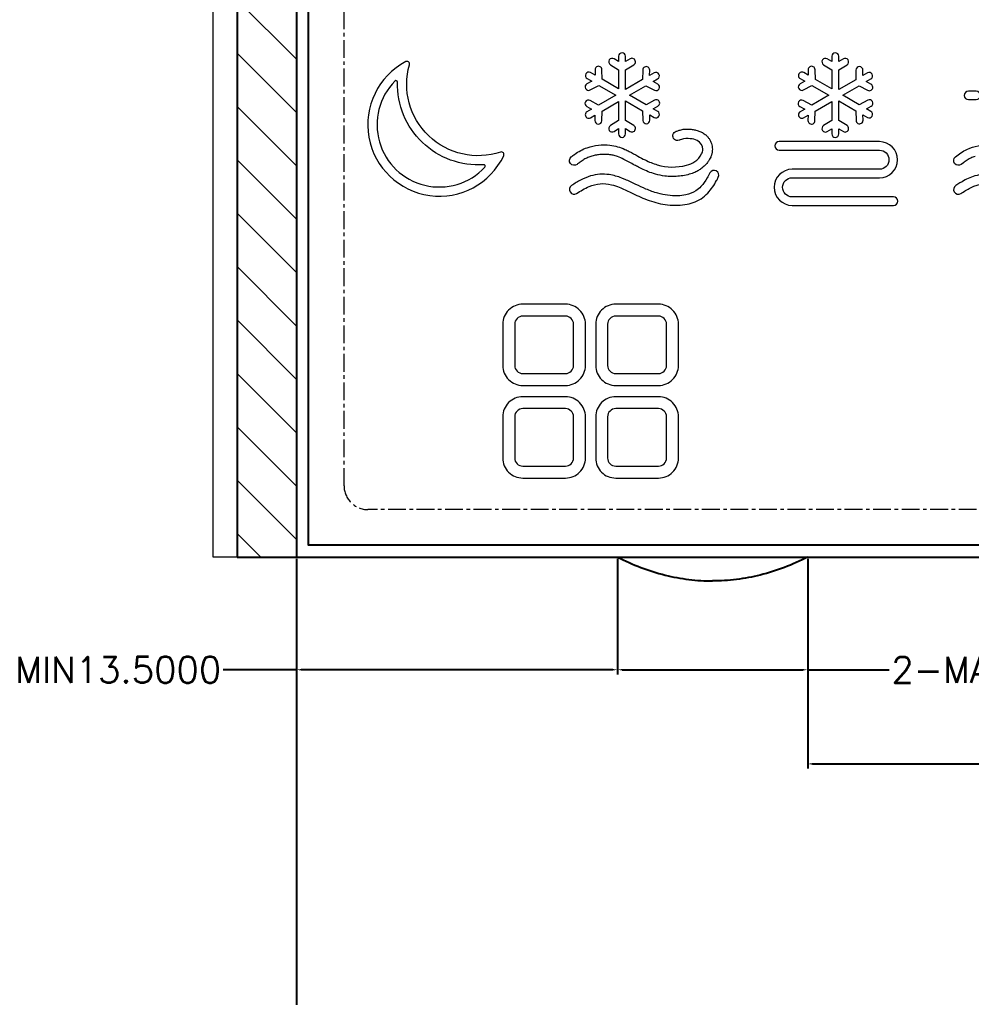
# Model space of a CAD drawing. Header units: millimetres. Extents: x 1979 to 4611, y 2266 to 2838.
# Drawn here: x 2698.36 to 2738.39, y 2679.31 to 2720.44 of the extents above; entities that cross this region are included whole.
import ezdxf

# ---------------------------------------------------------------- set-up
doc = ezdxf.new("R2010")
doc.units = ezdxf.units.MM
doc.linetypes.add('CENTER', pattern=[0.6, 0.375, -0.075, 0.075, -0.075])
for name, color, linetype, lineweight in [('BACKLIGHT', 7, 'Continuous', 20), ('LCD', 4, 'Continuous', 20), ('silicone', 193, 'Continuous', 20)]:
    doc.layers.add(name, color=color, linetype=linetype, lineweight=lineweight)
doc.layers.add('Dim', color=4, linetype='Continuous')
doc.layers.add('DWG', color=7, linetype='Continuous')
doc.styles.get("Standard").update_dxf_attribs({"font": 'txt.shx', "bigfont": 'gbcbig.shx'})
doc.dimstyles.get("Standard").update_dxf_attribs({"dimtxt": 1, "dimasz": 0.18, "dimexe": 0.18, "dimexo": 0.0625, "dimgap": 0.09, "dimtad": 0, "dimtih": 1, "dimtoh": 1, "dimdec": 4, "dimzin": 0, "dimdsep": 46, "dimtxsty": 'Standard', "dimcen": 0.09, "dimadec": 0, "dimazin": 0, "dimtfac": 1, "dimtdec": 4, "dimtofl": 0, "dimtmove": 0, "dimatfit": 3, "dimfxl": 0, "dimtolj": 1, "dimtzin": 0, "dimarcsym": 0})

# ---------------------------------------------------------------- blocks, each defined once
blk = doc.blocks.new('*D130')
at = {"layer": 'Defpoints', "color": 0}
for p in [(2723.511, 2697.825), (2710.011, 2696.825), (2723.511, 2693.09)]:
    blk.add_point(p, dxfattribs=at)
at = {"layer": 'Dim', "color": 0, "lineweight": -2}
for p, q in [((2723.511, 2697.757), (2723.511, 2692.892)), ((2710.011, 2696.757), (2710.011, 2692.892)), ((2710.011, 2693.09), (2706.92, 2693.09)), ((2723.313, 2693.09), (2710.209, 2693.09))]:
    blk.add_line(p, q, dxfattribs=at)
at = {"layer": 'Dim', "color": 0}
for points in [[(2710.209, 2693.123), (2710.209, 2693.057), (2710.011, 2693.09)], [(2723.313, 2693.123), (2723.313, 2693.057), (2723.511, 2693.09)]]:
    blk.add_solid(points, dxfattribs=at)
at = {"layer": 'Dim', "color": 0, "lineweight": 15, "insert": (2702.513, 2693.09), "char_height": 1.1, "attachment_point": 5}
blk.add_mtext('\\A1;MIN13.5000', dxfattribs=at)
blk = doc.blocks.new('*D131')
at = {"layer": 'Defpoints', "color": 0}
for p in [(2731.511, 2697.825), (2758.511, 2697.825), (2758.511, 2689.132)]:
    blk.add_point(p, dxfattribs=at)
at = {"layer": 'Dim', "color": 0, "lineweight": -2}
for p, q in [((2731.511, 2697.757), (2731.511, 2688.934)), ((2758.511, 2697.757), (2758.511, 2688.934)), ((2731.709, 2689.132), (2741.512, 2689.132)), ((2758.313, 2689.132), (2750.51, 2689.132))]:
    blk.add_line(p, q, dxfattribs=at)
at = {"layer": 'Dim', "color": 0}
for points in [[(2731.709, 2689.165), (2731.709, 2689.099), (2731.511, 2689.132)], [(2758.313, 2689.165), (2758.313, 2689.099), (2758.511, 2689.132)]]:
    blk.add_solid(points, dxfattribs=at)
at = {"layer": 'Dim', "color": 0, "lineweight": 15, "insert": (2746.011, 2689.132), "char_height": 1.1, "attachment_point": 5}
blk.add_mtext('\\A1;MIN27.0000', dxfattribs=at)
blk = doc.blocks.new('*D132')
at = {"layer": 'Defpoints', "color": 0}
for p in [(2723.511, 2697.825), (2731.511, 2697.825), (2731.511, 2693.09)]:
    blk.add_point(p, dxfattribs=at)
at = {"layer": 'Dim', "color": 0, "lineweight": -2}
for p, q in [((2723.511, 2697.757), (2723.511, 2692.892)), ((2731.511, 2697.757), (2731.511, 2692.892)), ((2723.709, 2693.09), (2731.313, 2693.09)), ((2731.511, 2693.09), (2734.932, 2693.09))]:
    blk.add_line(p, q, dxfattribs=at)
at = {"layer": 'Dim', "color": 0}
for points in [[(2723.709, 2693.123), (2723.709, 2693.057), (2723.511, 2693.09)], [(2731.313, 2693.123), (2731.313, 2693.057), (2731.511, 2693.09)]]:
    blk.add_solid(points, dxfattribs=at)
at = {"layer": 'Dim', "color": 0, "lineweight": 15, "insert": (2740.164, 2693.09), "char_height": 1.1, "attachment_point": 5}
blk.add_mtext('\\A1;2-MAX8.0000', dxfattribs=at)
blk = doc.blocks.new('*D133')
at = {"layer": 'Defpoints', "color": 0}
for p in [(2710.011, 2697.825), (2780.011, 2696.825), (2780.011, 2671.767)]:
    blk.add_point(p, dxfattribs=at)
at = {"layer": 'Dim', "color": 0, "lineweight": -2}
for p, q in [((2710.011, 2697.757), (2710.011, 2671.569)), ((2780.011, 2696.757), (2780.011, 2671.569)), ((2710.209, 2671.767), (2742.07, 2671.767)), ((2779.813, 2671.767), (2747.952, 2671.767))]:
    blk.add_line(p, q, dxfattribs=at)
at = {"layer": 'Dim', "color": 0}
for points in [[(2710.209, 2671.8), (2710.209, 2671.734), (2710.011, 2671.767)], [(2779.813, 2671.8), (2779.813, 2671.734), (2780.011, 2671.767)]]:
    blk.add_solid(points, dxfattribs=at)
at = {"layer": 'Dim', "color": 0, "lineweight": 15, "insert": (2745.011, 2671.767), "char_height": 1.1, "attachment_point": 5}
blk.add_mtext('\\A1;70.0000', dxfattribs=at)
blk = doc.blocks.new('SPC')
at = {"layer": 'LCD'}
for points in [[(17.541, 20.366), (17.346, 20.253), (17.353, 20.48, 1), (17.061, 20.488), (17.049, 20.082), (16.339, 19.672), (16.339, 20.496), (16.685, 20.71, 1), (16.532, 20.958), (16.339, 20.839), (16.339, 21.064, 1), (16.047, 21.064), (16.047, 20.839), (15.855, 20.958, 1), (15.702, 20.71), (16.047, 20.496), (16.047, 19.697), (15.357, 20.096), (15.345, 20.502, 1), (15.053, 20.493), (15.06, 20.267), (14.865, 20.379, 1), (14.719, 20.127), (14.914, 20.015), (14.715, 19.907, 1), (14.853, 19.65), (15.211, 19.843), (15.923, 19.432), (15.203, 19.016), (14.846, 19.209, 1), (14.707, 18.952), (14.906, 18.845), (14.716, 18.735, 1), (14.862, 18.482), (15.052, 18.592), (15.046, 18.366, 1), (15.337, 18.357), (15.349, 18.764), (16.047, 19.167), (16.047, 18.365), (15.702, 18.151, 1), (15.855, 17.903), (16.047, 18.022), (16.047, 17.802, 1), (16.339, 17.802), (16.339, 18.022), (16.532, 17.903, 1), (16.685, 18.151), (16.339, 18.365), (16.339, 19.192), (17.057, 18.777), (17.069, 18.371, 1), (17.36, 18.38), (17.354, 18.606), (17.544, 18.496, 1), (17.69, 18.749), (17.499, 18.859), (17.699, 18.966, 1), (17.56, 19.223), (17.202, 19.03), (16.507, 19.432), (17.195, 19.829), (17.553, 19.637, 1), (17.691, 19.894), (17.492, 20.001), (17.687, 20.113, 1)], [(25.304, 20.496), (25.651, 20.709, 1), (25.497, 20.958), (25.304, 20.839), (25.304, 21.064, 1), (25.012, 21.064), (25.012, 20.839), (24.82, 20.958, 1), (24.666, 20.709), (25.012, 20.496), (25.012, 19.696), (24.321, 20.095), (24.309, 20.501, 1), (24.017, 20.493), (24.024, 20.266), (23.829, 20.379, 1), (23.683, 20.126), (23.878, 20.014), (23.679, 19.906, 1), (23.817, 19.649), (24.175, 19.842), (24.888, 19.43), (24.168, 19.014), (23.81, 19.207, 1), (23.671, 18.95), (23.871, 18.843), (23.68, 18.733, 1), (23.826, 18.48), (24.017, 18.59), (24.01, 18.364, 1), (24.302, 18.355), (24.314, 18.762), (25.012, 19.165), (25.012, 18.363), (24.666, 18.149, 1), (24.82, 17.9), (25.012, 18.019), (25.012, 17.799, 1), (25.304, 17.799), (25.304, 18.019), (25.497, 17.9, 1), (25.651, 18.149), (25.304, 18.363), (25.304, 19.19), (26.023, 18.775), (26.035, 18.369, 1), (26.327, 18.377), (26.32, 18.604), (26.51, 18.494, 1), (26.656, 18.747), (26.466, 18.857), (26.665, 18.964, 1), (26.527, 19.221), (26.169, 19.028), (25.472, 19.43), (26.161, 19.828), (26.519, 19.635, 1), (26.658, 19.892), (26.458, 20), (26.653, 20.112, 1), (26.507, 20.365), (26.312, 20.253), (26.319, 20.479, 1), (26.027, 20.488), (26.015, 20.081), (25.304, 19.671)], [(7.091, 20.839, 1.37923), (11.215, 16.884, 0.66148), (11.081, 17.036, -0.601431), (7.248, 20.712, 0.66148)], [(10.369, 16.507, -0.441859), (6.749, 19.978, 0.68037), (6.639, 20.025, 1.013291), (10.421, 16.399, 0.68037)], [(31.087, 19.244, 1), (31.087, 19.593), (30.753, 19.593, 1), (30.753, 19.244)], [(18.59, 17.532, -1.016266), (18.467, 17.911, 0.014806), (18.501, 17.922, -0.015084), (18.631, 17.965, -0.042138), (18.81, 17.999, -0.035418), (18.982, 18.006, -0.028602), (19.144, 17.991, -0.023822), (19.3, 17.96, -0.036535), (19.467, 17.905, -0.039711), (19.601, 17.837, -0.032735), (19.691, 17.775, -0.037518), (19.776, 17.695, -0.03771), (19.85, 17.601, -0.035655), (19.907, 17.5, -0.03487), (19.95, 17.394, -0.036053), (19.977, 17.28, -0.038766), (19.988, 17.16, -0.041047), (19.979, 17.037, -0.018466), (19.968, 16.98, -0.016992), (19.954, 16.926, -0.015401), (19.936, 16.875, -0.013956), (19.917, 16.827, -0.023359), (19.874, 16.741, -0.027136), (19.804, 16.63, -0.033538), (19.696, 16.498, -0.032003), (19.574, 16.383, -0.030889), (19.44, 16.286, -0.029522), (19.299, 16.207, -0.034669), (19.086, 16.122, -0.029411), (18.813, 16.054, -0.026383), (18.54, 16.017, -0.02561), (18.266, 16.009, -0.025288), (17.993, 16.028, -0.038312), (17.592, 16.109, -0.045889), (17.001, 16.341, -0.005978), (16.876, 16.404, -0.004553), (16.715, 16.49, 0.011614), (16.268, 16.73, 0.029683), (15.994, 16.848, 0.02932), (15.818, 16.9, 0.029165), (15.636, 16.931, 0.027292), (15.447, 16.941, 0.013114), (15.351, 16.939, 0.012877), (15.255, 16.931, 0.012714), (15.159, 16.919, 0.012628), (15.063, 16.901, 0.026731), (14.879, 16.853, 0.029814), (14.707, 16.786, 0.033296), (14.55, 16.702, 0.020479), (14.389, 16.588, 0.002183), (14.301, 16.52, -1), (14.057, 16.835, -0.006712), (14.195, 16.94, -0.082648), (14.729, 17.222, -0.107137), (15.679, 17.327, -0.080322), (16.312, 17.149, -0.013124), (16.494, 17.062, -0.007808), (16.853, 16.869, 0.011823), (17.161, 16.706, 0.044328), (17.67, 16.501, 0.138633), (18.905, 16.484, 0.082465), (19.248, 16.635, 0.125105), (19.538, 16.957, 0.120319), (19.59, 17.152, 0.295573), (19.347, 17.523, 0.077837), (19.061, 17.6, 0.122996), (18.69, 17.566), (18.635, 17.547, -0.019427)], [(27.015, 17.116, -1), (27.015, 16.314), (23.345, 16.314, 1), (23.345, 14.795), (27.606, 14.795, 1), (27.606, 15.153), (23.345, 15.153, -1), (23.345, 15.956), (27.015, 15.956, 1), (27.015, 17.475), (22.796, 17.475, 1), (22.796, 17.116)], [(17.697, 15.302, -0.032613), (17.194, 15.482, -0.012231), (16.77, 15.675, 0.011254), (16.316, 15.887, 0.008922), (16.175, 15.944, 0.05621), (15.655, 16.087, 0.107877), (14.866, 16.033, 0.049817), (14.465, 15.864, 0.018829), (14.071, 15.633, 1), (14.281, 15.295, -0.006601), (14.532, 15.447, -0.027598), (14.807, 15.588, -0.166889), (15.745, 15.665, -0.036831), (16.074, 15.556, -0.016826), (16.56, 15.335, 0.020629), (17.241, 15.034, 0.055372), (18.003, 14.83, 0.073405), (18.836, 14.828, 0.045148), (19.18, 14.912, 0.12491), (19.798, 15.314, 0.066187), (20.165, 15.838, 0.005155), (20.239, 15.979, 1), (19.885, 16.161, -0.012908), (19.77, 15.947, -0.05768), (19.509, 15.588, -0.060537), (19.289, 15.403, -0.090325), (18.877, 15.24, -0.044699), (18.525, 15.198, -0.077914)], [(30.436, 15.295, -0.019309), (30.847, 15.533, -0.201799), (31.981, 15.643, -0.045088), (32.624, 15.379, 0.026477), (33.499, 14.996, 0.123491), (34.992, 14.828, 0.189711), (36.018, 15.386, 0.062196), (36.394, 15.979, 1), (36.04, 16.161, -0.011282), (35.925, 15.947, -0.115135), (35.444, 15.403, -0.135478), (34.68, 15.198, -0.078507), (33.852, 15.302, -0.04504), (32.925, 15.675), (32.703, 15.782), (32.611, 15.825, 0.074411), (31.81, 16.087, 0.107877), (31.021, 16.033, 0.062142), (30.487, 15.791), (30.4, 15.739), (30.227, 15.633, 1)], [(13.812, 7.222, 0.414214), (14.653, 8.063), (14.653, 9.799, 0.414214), (13.812, 10.64), (12.016, 10.64, 0.414214), (11.175, 9.799), (11.175, 8.063, 0.414214), (12.016, 7.222)], [(15.925, 10.64, 0.414214), (15.084, 9.799), (15.084, 8.063, 0.414214), (15.925, 7.222), (17.721, 7.222, 0.414214), (18.562, 8.063), (18.562, 9.799, 0.414214), (17.721, 10.64)], [(13.812, 7.722, 0.414214), (14.153, 8.063), (14.153, 9.799, 0.414214), (13.812, 10.14), (12.016, 10.14, 0.414214), (11.675, 9.799), (11.675, 8.063, 0.414214), (12.016, 7.722)], [(15.925, 10.14, 0.414214), (15.584, 9.799), (15.584, 8.063, 0.414214), (15.925, 7.722), (17.721, 7.722, 0.414214), (18.062, 8.063), (18.062, 9.799, 0.414214), (17.721, 10.14)], [(13.812, 3.328, 0.414214), (14.653, 4.169), (14.653, 5.905, 0.414214), (13.812, 6.746), (12.016, 6.746, 0.414214), (11.175, 5.905), (11.175, 4.169, 0.414214), (12.016, 3.328)], [(15.925, 6.746, 0.414214), (15.084, 5.905), (15.084, 4.169, 0.414214), (15.925, 3.328), (17.721, 3.328, 0.414214), (18.562, 4.169), (18.562, 5.905, 0.414214), (17.721, 6.746)], [(13.812, 3.828, 0.414214), (14.153, 4.169), (14.153, 5.905, 0.414214), (13.812, 6.246), (12.016, 6.246, 0.414214), (11.675, 5.905), (11.675, 4.169, 0.414214), (12.016, 3.828)], [(15.925, 6.246, 0.414214), (15.584, 5.905), (15.584, 4.169, 0.414214), (15.925, 3.828), (17.721, 3.828, 0.414214), (18.062, 4.169), (18.062, 5.905, 0.414214), (17.721, 6.246)]]:
    blk.add_lwpolyline(points, format="xyb", close=True, dxfattribs=at)
blk.add_lwpolyline([(31.034, 16.853, 0.029998), (30.862, 16.786, 0.033482), (30.705, 16.702, 0.019409), (30.544, 16.588), (30.456, 16.52, -1), (30.213, 16.835, -0.06855), (30.695, 17.148, -0.232265), (32.598, 17.088)], format="xyb", dxfattribs=at)
blk = doc.blocks.new('DWG')
at = {"layer": 'LCD'}
blk.add_lwpolyline([(0, 58), (0, 0), (72.5, 0), (72.5, 58)], close=True, dxfattribs=at)
blk.add_lwpolyline([(2.5, 58), (2.5, 0)], dxfattribs=at)
at = {"layer": 'LCD', "linetype": 'CENTER', "ltscale": 2}
blk.add_lwpolyline([(70.5, 55), (70.5, 3, -0.414214), (69.5, 2), (5.5, 2, -0.414214), (4.5, 3), (4.5, 55, -0.414214), (5.5, 56), (69.5, 56, -0.414214)], format="xyb", close=True, dxfattribs=at)
at = {"layer": 'LCD'}
blk.add_lwpolyline([(16, 0, 0.049067), (17.818, -0.702, 0.066912), (20, -1, 0.066912), (22.182, -0.702, 0.049067), (24, 0)], format="xyb", dxfattribs=at)
blk.add_blockref('SPC', (0, 0), dxfattribs=at)

msp = doc.modelspace()

# ---------------------------------------------------------------- hatches: boundary and pattern name
at = {"layer": 'silicone', "lineweight": 15}
h = msp.add_hatch(dxfattribs=at)
h.set_pattern_fill('ANSI31', color=256, scale=0.5, style=0)
h.set_pattern_definition([(135, (8234.1751, 1830.6622), (1.122532, 1.122532), [])])
h.paths.add_polyline_path([(2710.01106, 2755.82549), (2707.51106, 2755.82549), (2707.51106, 2697.82549), (2710.01106, 2697.82549)])

# ---------------------------------------------------------------- linework, layer by layer
at = {"color": 130, "linetype": 'Continuous'}
for p, q in [((2707.51106, 2755.82549), (2707.51106, 2697.82549)), ((2710.01106, 2755.82549), (2710.01106, 2697.82549)), ((2707.51106, 2697.82549), (2780.01106, 2697.82549))]:
    msp.add_line(p, q, dxfattribs=at)
for points in [[(2723.51106, 2697.82549), (2724.14789, 2697.50707), (2725.13948, 2697.12538), (2726.50312, 2696.86798), (2727.17707, 2696.82549), (2727.51106, 2696.82549)], [(2731.51106, 2697.82549), (2730.87422, 2697.50707), (2729.88263, 2697.12538), (2728.519, 2696.86798), (2727.84504, 2696.82549), (2727.51106, 2696.82549)]]:
    msp.add_open_spline(points, degree=3, knots=[0, 0, 0, 0, 0.51403283, 0.75887847, 1, 1, 1, 1], dxfattribs=at)
at = {"layer": 'BACKLIGHT', "lineweight": 15}
for p, q in [((2706.51106, 2697.82549), (2706.51106, 2730.32549)), ((2780.01106, 2697.82549), (2706.51106, 2697.82549))]:
    msp.add_line(p, q, dxfattribs=at)
at = {"layer": 'Dim', "color": 3}
msp.add_lwpolyline([(2710.51106, 2755.32549), (2779.51106, 2755.32549), (2779.51106, 2698.32549), (2710.51106, 2698.32549)], close=True, dxfattribs=at)
at = {"layer": 'LCD', "color": 3, "lineweight": 15}
msp.add_lwpolyline([(2710.51106, 2755.32549), (2779.51106, 2755.32549), (2779.51106, 2698.32549), (2710.51106, 2698.32549)], close=True, dxfattribs=at)

# ---------------------------------------------------------------- block references
at = {"layer": 'DWG'}
msp.add_blockref('DWG', (2707.51106, 2697.82549), dxfattribs=at)

# ---------------------------------------------------------------- dimensions: what is measured, and where the dimension line sits
at = {"layer": 'Dim', "lineweight": 15}
for base, p1, p2, text, picture, middle in [((2723.51106, 2693.08973), (2710.01106, 2696.82549), (2723.51106, 2697.82549), 'MIN<>', '*D130', (2702.51272, 2693.08973)), ((2731.51106, 2693.08973), (2723.51106, 2697.82549), (2731.51106, 2697.82549), '2-MAX<>', '*D132', (2740.16439, 2693.08973)), ((2758.51106, 2689.13152), (2731.51106, 2697.82549), (2758.51106, 2697.82549), 'MIN<>', '*D131', (2746.01106, 2689.13152))]:
    dim = msp.add_linear_dim(base=base, p1=p1, p2=p2, text=text, dimstyle='Standard', override={"dimscale": 1.1}, dxfattribs=at)
    dim.commit()
    dim.dimension.update_dxf_attribs({"geometry": picture, "text_midpoint": middle, "dimtype": 160})
at = {"layer": 'Dim', "color": 1, "lineweight": 15}
dim = msp.add_linear_dim(base=(2780.01106, 2671.7671), p1=(2710.01106, 2697.82549), p2=(2780.01106, 2696.82549), dimstyle='Standard', override={"dimscale": 1.1}, dxfattribs=at)
dim.commit()
dim.dimension.update_dxf_attribs({"geometry": '*D133', "text_midpoint": (2745.01106, 2671.7671)})

doc.saveas('drawing.dxf')
